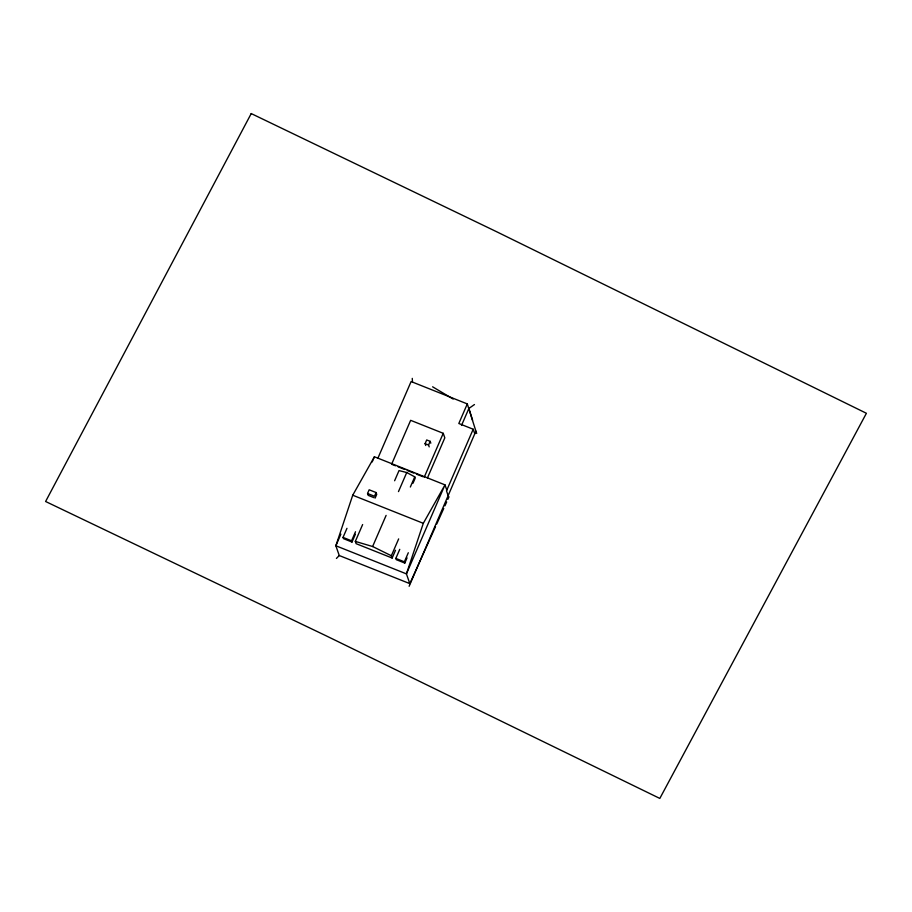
<?xml version="1.0" encoding="UTF-8"?>
<svg xmlns="http://www.w3.org/2000/svg" width="912" height="912" viewBox="0 0 912 912"><rect width="100%" height="100%" fill="white"/><g stroke="black" fill="none" stroke-linecap="round" stroke-linejoin="round"><path stroke-width="1.37" d="M409.135 586.268L475.904 431.148L467.297 403.913L411.107 381.547L377.933 458.12M446.812 490.12L444.988 484.876L374.41 456.775L352.727 495.216L335.855 545.775L339.253 555.533L409.83 583.634L435.56 526.6M340.883 534.158L335.855 545.775L406.421 573.876L444.988 484.876L423.305 523.317L406.421 573.876L409.83 583.634M372.176 461.939L374.41 456.775M355.372 534.261L352.009 542.047L343.471 538.639L343.037 537.396L346.97 528.322M373.966 497.656L368.197 495.353L367.559 493.495L369.155 489.79L376.086 492.548L376.724 494.407L375.128 498.112M352.009 542.047L351.576 540.805L355.509 531.73M376.086 492.548L374.479 496.253L367.559 493.495M395.512 550.244L392.149 558.03L356.125 543.677L355.327 541.409L362.634 524.548M394.611 480.749L399.023 470.581L406.741 472.53L414.755 476.839L415.199 478.139L412.999 483.235M355.327 541.409L372.62 546.516L386.107 515.394M398.476 491.602L406.741 472.53M425.744 445.512L425.095 443.654L426.702 439.949L430.156 441.328L430.806 443.186M410.343 487.019L414.755 476.839M429.199 446.891L428.549 445.022L430.156 441.328M424.217 477.227L443.243 433.314L410.651 420.329L391.613 464.242L395.534 465.804M392.149 558.03L391.351 555.75L398.658 538.901M427.466 477.877L444.817 437.84L443.243 433.314M407.048 557.882L404.803 563.069L396.264 559.66L395.831 558.418L399.764 549.343M467.297 403.913L458.816 423.499L473.203 429.233L474.776 433.747M461.518 425.414L468.882 408.439L474.468 404.54M404.803 563.069L404.369 561.826L408.302 552.752M473.203 429.233L446.492 490.861L448.066 495.387M436.734 524.012L443.756 508.451M444.919 505.864L446.675 501.976M447.849 499.377L449.012 496.789M336.425 558.429L339.253 555.533M425.095 443.654L428.549 445.022M398.134 466.841L404.654 469.441M407.265 470.478L413.786 473.077M416.396 474.115L422.917 476.702M352.727 495.216L423.305 523.317M343.037 537.396L351.576 540.805M395.831 558.418L404.369 561.826M372.62 546.516L391.351 555.75M432.607 386.802L453.161 399.057M475.904 431.148L476.702 433.428M468.882 408.439L472.576 420.193M412.27 378.377L412.475 382.219M251.222 113.567L45.6 501.497L325.231 635.379L659.821 798.433L866.4 413.284L496.732 231.785L251.222 113.567"/></g></svg>
